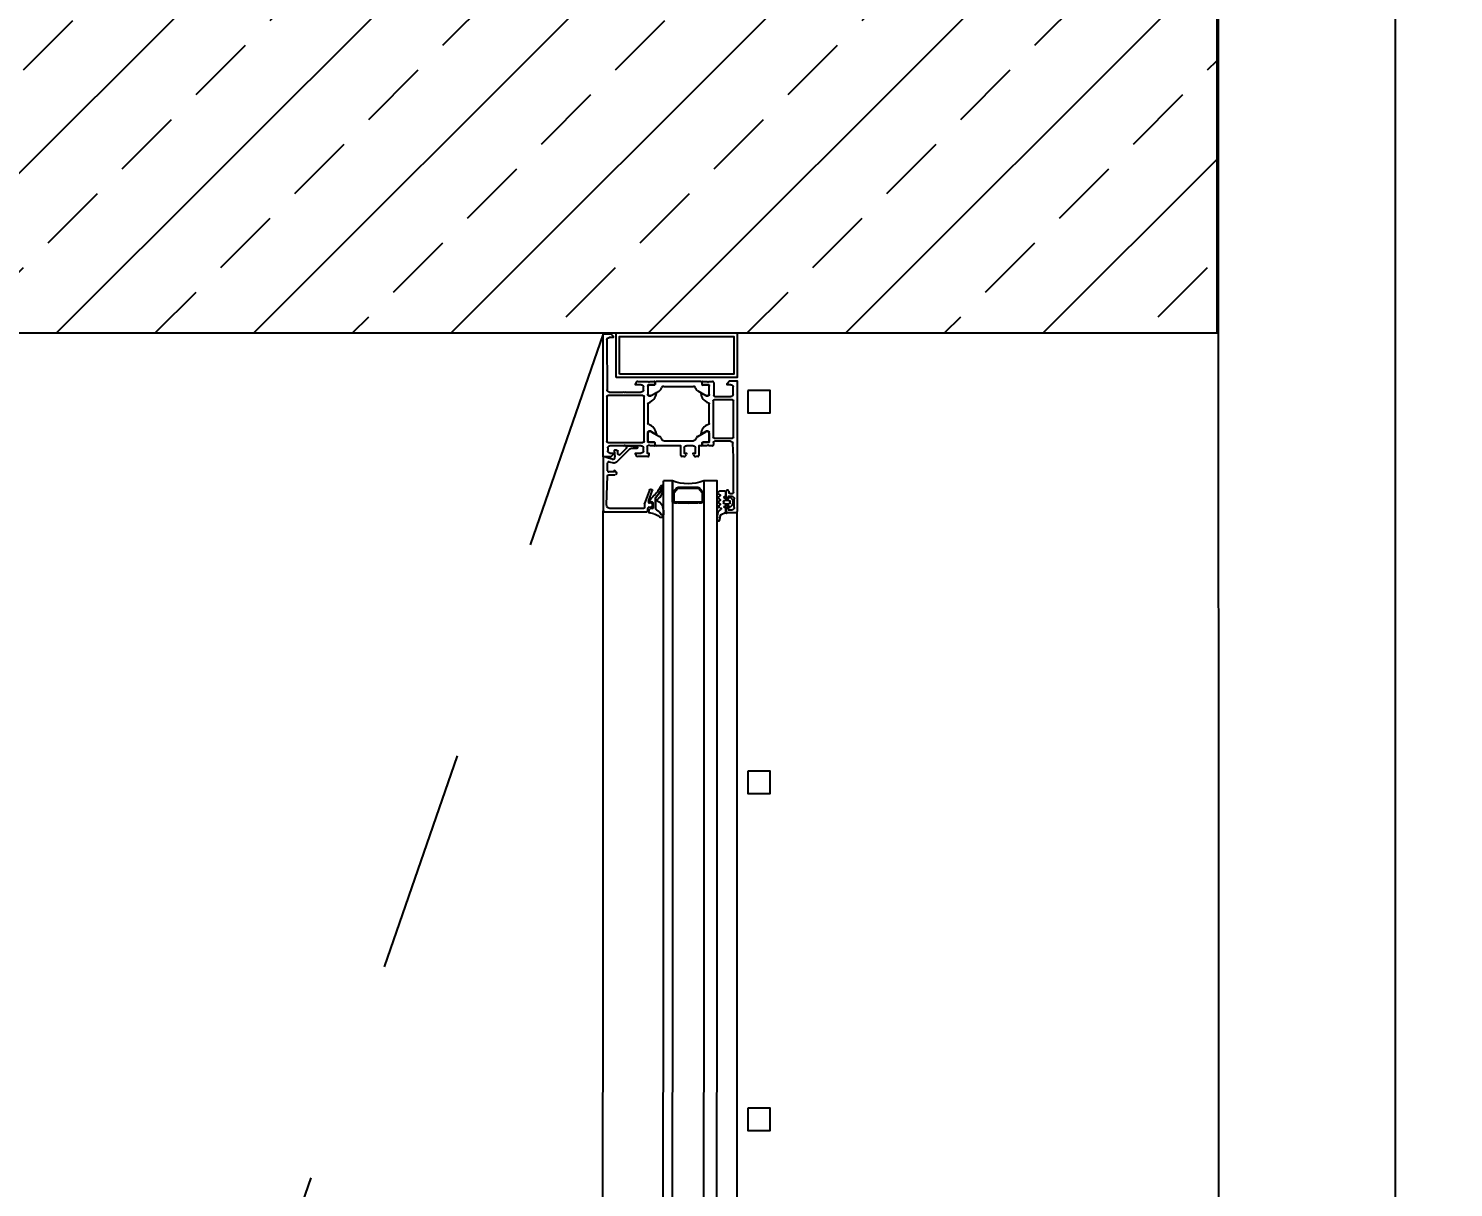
# Model space of a CAD drawing. Header units: metres. Extents: x 493 to 630, y -132 to -15.
# Drawn here: x 570.333 to 570.971, y -79.247 to -78.728 of the extents above; entities that cross this region are included whole.
import ezdxf

# ---------------------------------------------------------------- set-up
doc = ezdxf.new("R2010")
doc.units = ezdxf.units.M
doc.header["$MEASUREMENT"] = 0
doc.header["$PDMODE"] = 3
doc.linetypes.add('HIDDEN2', pattern=[0.1875, 0.125, -0.0625])
for name, color, linetype in [('a_caramida', 2, 'Continuous'), ('a_cote_50', 9, 'Continuous'), ('a_gipscarton', 41, 'Continuous'), ('a_pereti_hasuri', 253, 'Continuous'), ('a_punctat', 40, 'HIDDEN2'), ('a_sticla', 4, 'Continuous'), ('a_tamplarie_ferestre', 6, 'Continuous'), ('a_vederi subtiri', 124, 'Continuous')]:
    doc.layers.add(name, color=color, linetype=linetype)
doc.styles.get("Standard").update_dxf_attribs({"font": 'ARIALN.TTF'})
doc.dimstyles.new('50 cote', dxfattribs={"dimtxt": 0.09, "dimasz": 0.06, "dimexe": 0, "dimexo": 0, "dimgap": 0.018, "dimtad": 1, "dimdec": 1, "dimlfac": 100, "dimrnd": 0.5, "dimdsep": 46, "dimtxsty": 'Standard', "dimblk": 'OBLIQUE', "dimcen": 0.00045, "dimclrd": 256, "dimclrt": 4, "dimadec": 1, "dimazin": 0, "dimtfac": 1, "dimtdec": 1, "dimtix": 1, "dimtofl": 0, "dimtmove": 0, "dimatfit": 3, "dimldrblk": 'OBLIQUE', "dimfxl": 0, "dimtolj": 1, "dimtzin": 0, "dimarcsym": 0})
pattern_1 = [(45, (-4876.954644, 8292.469365), (-0.04419417382, 0.04419417382), []), (45, (-4876.91045, 8292.469365), (-0.04419417382, 0.04419417382), [0.03125, -0.015625])]

# ---------------------------------------------------------------- blocks, each defined once
blk = doc.blocks.new('__4FAFA3F2_FC5C_44BB_A64D_ECB77A95FE74_')
at = {"layer": 'a_vederi subtiri'}
for p, q in [((-125.45, 67), (-125.45, 71)), ((-125.01, 71), (-125.01, 67)), ((-125.01, 66.81), (-125.01, 70.75)), ((-124.7, 66.81), (-124.7, 70.75)), ((-124.36, 71.5), (-123.26, 71.5)), ((-124.36, 71.14), (-119.03, 71.14)), ((-123.26, 71.5), (-123.04, 71.25)), ((-123.04, 71.25), (-122.83, 71.5)), ((-122.83, 71.5), (-118.89, 71.5)), ((-118.01, 71.5), (-114.08, 71.5)), ((-117.87, 71.14), (-112.54, 71.14)), ((-114.08, 71.5), (-113.86, 71.25)), ((-113.86, 71.25), (-113.64, 71.5)), ((-113.64, 71.5), (-112.54, 71.5)), ((-112.2, 70.75), (-112.2, 66.81)), ((-111.89, 67), (-111.89, 71)), ((-111.89, 70.75), (-111.89, 66.81)), ((-111.45, 71), (-111.45, 67)), ((-125.45, 61.5), (-125.45, 67)), ((-125.01, 67), (-125.01, 66.81)), ((-124.82, 66.28), (-123.45, 64.72)), ((-123.45, 64.72), (-124.82, 66.28)), ((-123.23, 64.97), (-124.6, 66.53)), ((-113.91, 64.86), (-122.99, 64.86)), ((-122.99, 64.5), (-113.91, 64.5)), ((-113.91, 64.5), (-122.99, 64.5)), ((-112.3, 66.53), (-113.67, 64.97)), ((-113.45, 64.72), (-112.08, 66.28)), ((-112.08, 66.28), (-113.45, 64.72)), ((-111.89, 66.81), (-111.89, 67)), ((-111.45, 67), (-111.45, 61.5))]:
    blk.add_line(p, q, dxfattribs=at)
at = {"layer": 'a_vederi subtiri', "extrusion": (2e-16, 2e-16, -1)}
for centre, radius, start, end in [((125.23, 71.03), 0.221, 352.37185, 187.62815), ((124.31, 70.79), 0.708, 356.44057, 85.93128), ((124.33, 70.77), 0.368, 356.44057, 85.93128), ((118.45, 71.68), 0.787, 223.03501, 316.96499), ((118.45, 71.76), 0.512, 210.75551, 329.24449), ((112.59, 70.79), 0.708, 94.06872, 183.55943), ((112.57, 70.77), 0.368, 94.06872, 183.55943), ((111.67, 71.03), 0.221, 352.37185, 187.62815), ((125.23, 66.97), 0.221, 172.37185, 7.62815), ((125.23, 66.97), 0.221, 172.37185, 7.62815), ((124.2, 66.8), 0.808, 319.63799, 0.51725), ((124.2, 66.8), 0.808, 319.63799, 0.51725), ((124.28, 66.81), 0.42, 319.63799, 0.51725), ((122.98, 65.12), 0.618, 270.77303, 319.8915), ((122.98, 65.12), 0.618, 270.77303, 319.8915), ((122.99, 65.18), 0.321, 270.77303, 319.8915), ((113.91, 65.18), 0.321, 220.1085, 269.22697), ((113.92, 65.12), 0.618, 220.1085, 269.22697), ((113.92, 65.12), 0.618, 220.1085, 269.22697), ((112.62, 66.81), 0.42, 179.48275, 220.36201), ((112.7, 66.8), 0.808, 179.48275, 220.36201), ((112.7, 66.8), 0.808, 179.48275, 220.36201), ((111.67, 66.97), 0.221, 172.37185, 7.62815), ((111.67, 66.97), 0.221, 172.37185, 7.62815), ((118.45, 44.3), 18.57, 67.85274, 112.14726)]:
    blk.add_arc(centre, radius, start, end, dxfattribs=at)
blk = doc.blocks.new('fvsdv')
at = {"layer": 'a_tamplarie_ferestre', "extrusion": (0, -1.5e-15, -1)}
blk.add_line((616.66148, -334.52871), (616.63741, -334.52871), dxfattribs=at)
at = {"layer": 'a_tamplarie_ferestre', "extrusion": (-2e-16, -2.00063e-16, -1)}
for points in [[(-616.63648, -334.46921), (-616.63648, -334.47321)], [(-616.69378, -334.47151), (-616.69378, -334.47321), (-616.69438, -334.47321), (-616.69548, -334.47211), (-616.69548, -334.46871), (-616.63698, -334.46871)], [(-616.63878, -334.47001), (-616.64278, -334.47001)], [(-616.64558, -334.47031), (-616.66148, -334.47031), (-616.66754, -334.47066)], [(-616.67038, -334.47031), (-616.68658, -334.47031)], [(-616.63698, -334.47371), (-616.63828, -334.47371)], [(-616.63878, -334.47321), (-616.63878, -334.47271), (-616.63778, -334.47271), (-616.63778, -334.47101)], [(-616.64378, -334.47101), (-616.64378, -334.47271), (-616.64278, -334.47271), (-616.64278, -334.47321)], [(-616.64328, -334.47371), (-616.64608, -334.47371)], [(-616.64508, -334.47201), (-616.64508, -334.47081)], [(-616.64608, -334.47251), (-616.64558, -334.47251)], [(-616.64658, -334.47321), (-616.64658, -334.47301)], [(-616.66848, -334.47166), (-616.66848, -334.47881)], [(-616.66988, -334.47901), (-616.66988, -334.47081)], [(-616.68708, -334.47081), (-616.68708, -334.47901)], [(-616.68848, -334.47871), (-616.68848, -334.47151)], [(-616.68948, -334.47051), (-616.69278, -334.47051)], [(-616.66648, -334.47981), (-616.66648, -334.48121)], [(-616.66648, -334.48221), (-616.66648, -334.48409)], [(-616.66668, -334.48149), (-616.66668, -334.48194)], [(-616.66798, -334.47931), (-616.66698, -334.47931)], [(-616.66806, -334.48409), (-616.66806, -334.48133)], [(-616.66809, -334.48172), (-616.66809, -334.48412)], [(-616.66818, -334.48121), (-616.67248, -334.48121)], [(-616.67207, -334.48122), (-616.66859, -334.48122)], [(-616.68658, -334.47951), (-616.67038, -334.47951)], [(-616.67067, -334.48639), (-616.67277, -334.48275)], [(-616.67298, -334.48171), (-616.67298, -334.48241), (-616.6716, -334.48481)], [(-616.67648, -334.48121), (-616.68528, -334.48121)], [(-616.69016, -334.48481), (-616.68878, -334.48241), (-616.68878, -334.48171)], [(-616.69478, -334.47921), (-616.68898, -334.47921)], [(-616.69109, -334.48638), (-616.689, -334.48275)], [(-616.68928, -334.48121), (-616.69358, -334.48121)], [(-616.6897, -334.48122), (-616.69317, -334.48122)], [(-616.69367, -334.48172), (-616.69367, -334.48412)], [(-616.6937, -334.48133), (-616.6937, -334.48409)], [(-616.69508, -334.48194), (-616.69508, -334.48149)], [(-616.69528, -334.48121), (-616.69528, -334.47971)], [(-616.69528, -334.48409), (-616.69528, -334.48221)], [(-616.66168, -334.48641), (-616.66168, -334.48724)], [(-616.66648, -334.48492), (-616.66648, -334.48591), (-616.66218, -334.48591)], [(-616.66242, -334.48821), (-616.66318, -334.48841), (-616.66318, -334.48741), (-616.66548, -334.48741)], [(-616.66648, -334.48841), (-616.66648, -334.49141)], [(-616.66678, -334.48439), (-616.66776, -334.48439)], [(-616.66779, -334.48442), (-616.66698, -334.48442)], [(-616.66868, -334.5016), (-616.66868, -334.48833)], [(-616.66919, -334.48746), (-616.67008, -334.48696)], [(-616.69258, -334.48746), (-616.69169, -334.48696)], [(-616.69308, -334.5016), (-616.69308, -334.48833)], [(-616.69397, -334.48442), (-616.69478, -334.48442)], [(-616.694, -334.48439), (-616.69498, -334.48439)], [(-616.69528, -334.48492), (-616.69528, -334.505)], [(-616.66168, -334.49258), (-616.66168, -334.49341)], [(-616.66218, -334.49391), (-616.66648, -334.49391), (-616.66648, -334.505)], [(-616.66548, -334.49241), (-616.66318, -334.49241), (-616.66318, -334.49141), (-616.66242, -334.49162)], [(-616.66618, -334.50901), (-616.66318, -334.50901), (-616.66318, -334.50821), (-616.66218, -334.50821)], [(-616.66648, -334.50583), (-616.66648, -334.50771)], [(-616.66668, -334.50799), (-616.66668, -334.50844)], [(-616.66776, -334.50553), (-616.66678, -334.50553)], [(-616.66698, -334.5055), (-616.66779, -334.5055)], [(-616.66806, -334.50859), (-616.66806, -334.50583)], [(-616.66809, -334.5058), (-616.66809, -334.5082)], [(-616.67008, -334.50297), (-616.66919, -334.50247)], [(-616.67277, -334.50717), (-616.67067, -334.50354)], [(-616.67159, -334.50511), (-616.67298, -334.50751), (-616.67298, -334.50821)], [(-616.67175, -334.50492), (-616.67171, -334.50491)], [(-616.68878, -334.50821), (-616.68878, -334.50751), (-616.69016, -334.50512)], [(-616.689, -334.50717), (-616.69109, -334.50354)], [(-616.69169, -334.50297), (-616.69258, -334.50246)], [(-616.69367, -334.5058), (-616.69367, -334.5082)], [(-616.6937, -334.50583), (-616.6937, -334.50859)], [(-616.69478, -334.5055), (-616.69397, -334.5055)], [(-616.69498, -334.50553), (-616.694, -334.50553)], [(-616.69508, -334.50844), (-616.69508, -334.50799)], [(-616.69528, -334.50771), (-616.69528, -334.50583)], [(-616.66168, -334.50871), (-616.66168, -334.51321)], [(-616.66268, -334.51421), (-616.66318, -334.51421), (-616.66318, -334.51171)], [(-616.66418, -334.51071), (-616.66548, -334.51071)], [(-616.66648, -334.51171), (-616.66648, -334.51871)], [(-616.66798, -334.52661), (-616.66798, -334.51091)], [(-616.67248, -334.50871), (-616.66818, -334.50871)], [(-616.66848, -334.51041), (-616.68848, -334.51041)], [(-616.66859, -334.5087), (-616.67207, -334.5087)], [(-616.68526, -334.50871), (-616.67652, -334.50871)], [(-616.68898, -334.51091), (-616.68898, -334.52661)], [(-616.69358, -334.50871), (-616.68928, -334.50871)], [(-616.69316, -334.5087), (-616.6897, -334.5087)], [(-616.69048, -334.51871), (-616.69048, -334.51171)], [(-616.69148, -334.51071), (-616.69278, -334.51071)], [(-616.69378, -334.51171), (-616.69378, -334.51421), (-616.69428, -334.51421)], [(-616.69528, -334.51321), (-616.69528, -334.50871)], [(-616.66648, -334.51971), (-616.66648, -334.52571)], [(-616.69048, -334.52601), (-616.69048, -334.51971)], [(-616.66318, -334.52571), (-616.66318, -334.52421), (-616.66258, -334.52421), (-616.66148, -334.52531), (-616.66148, -334.52871), (-616.71664, -334.52872), (-616.71664, -334.52532), (-616.71554, -334.52422), (-616.71494, -334.52422), (-616.71494, -334.52602)], [(-616.66548, -334.52671), (-616.66418, -334.52671)], [(-616.68848, -334.52711), (-616.66848, -334.52711)], [(-616.71394, -334.52702), (-616.69148, -334.52701)]]:
    blk.add_lwpolyline(points, dxfattribs=at)
at = {"layer": 'a_tamplarie_ferestre'}
for points in [[(616.69698, -334.52293), (616.71698, -334.52293), (616.71698, -334.46872), (616.69698, -334.46872)], [(616.69848, -334.52143), (616.71548, -334.52143), (616.71548, -334.47022), (616.69848, -334.47022)]]:
    blk.add_lwpolyline(points, close=True, dxfattribs=at)
at = {"layer": 'a_tamplarie_ferestre', "extrusion": (0, -1.5e-15, -1)}
for points in [[(-616.63891, -334.50821), (-616.63891, -334.50721)], [(-616.63941, -334.50671), (-616.64041, -334.50671)], [(-616.64658, -334.508), (-616.64059, -334.51018)], [(-616.64091, -334.50721), (-616.64091, -334.50797)], [(-616.64158, -334.50844), (-616.64624, -334.50674)], [(-616.64691, -334.50721), (-616.64691, -334.50753)], [(-616.63691, -334.52825), (-616.63691, -334.50921)], [(-616.63741, -334.50871), (-616.63841, -334.50871)], [(-616.6659, -334.51352), (-616.6659, -334.51464)], [(-616.6663, -334.51535), (-616.6663, -334.51864)], [(-616.65503, -334.52322), (-616.6554, -334.52385), (-616.6548, -334.52385), (-616.6548, -334.52625)], [(-616.6553, -334.52675), (-616.65882, -334.52675)], [(-616.65931, -334.52612), (-616.65879, -334.52418)], [(-616.66049, -334.52476), (-616.6612, -334.52738)], [(-616.66439, -334.52376), (-616.66154, -334.52351)], [(-616.6645, -334.52272), (-616.6645, -334.52366)]]:
    blk.add_lwpolyline(points, dxfattribs=at)
for points in [[(-616.64042, -334.51021), (-616.63891, -334.51021, -0.414205), (-616.63841, -334.51071), (-616.63841, -334.52568, -0.426752), (-616.63998, -334.52718), (-616.65302, -334.52677, -0.401735), (-616.6535, -334.52627), (-616.6535, -334.52344)], [(-616.65918, -334.52273), (-616.66481, -334.5171, -0.198912), (-616.6654, -334.51568), (-616.6654, -334.51352)], [(-616.66612, -334.51871), (-616.66578, -334.51832, -0.49304), (-616.66546, -334.51828), (-616.66247, -334.52127, -0.637079), (-616.66278, -334.52212), (-616.66404, -334.52222)]]:
    blk.add_lwpolyline(points, format="xyb", dxfattribs=at)
at = {"layer": 'a_tamplarie_ferestre', "extrusion": (-2e-16, -2.00063e-16, -1)}
for centre, radius, start, end in [((-616.63698, -334.46921), 0.0005, 359.99958, 90.00042), ((-616.63698, -334.47321), 0.0005, 269.99958, 0.00042), ((-616.63828, -334.47321), 0.0005, 179.99418, 270.00232), ((-616.64328, -334.47321), 0.0005, 270.00558, 359.99442), ((-616.64608, -334.47301), 0.0005, 89.99852, 180.00148), ((-616.64608, -334.47321), 0.0005, 179.99842, 270.00158), ((-616.66698, -334.47981), 0.0005, 0, 90), ((-616.66859, -334.48172), 0.0005, 0.00218, 90.00278), ((-616.67124, -334.48004), 0.005, 197.747, 264.37742), ((-616.67193, -334.48221), 0.001, 98.18409, 212.7295), ((-616.69052, -334.48004), 0.005, 275.62258, 342.253), ((-616.69478, -334.47971), 0.0005, 89.99842, 180.00158), ((-616.66218, -334.48641), 0.0005, 0.0034, 89.99747), ((-616.66268, -334.48724), 0.001, 285.0628, 359.95479), ((-616.66678, -334.48409), 0.0003, 270, 0), ((-616.66698, -334.48492), 0.0005, 0.00248, 90.00248), ((-616.66776, -334.48409), 0.0003, 180, 270), ((-616.66937, -334.48564), 0.0015, 210.00248, 242.00823), ((-616.67172, -334.48487), 0.000138, 264.37742, 30), ((-616.69004, -334.48487), 0.000138, 150, 275.62258), ((-616.69208, -334.48833), 0.001, 119.99988, 179.99995), ((-616.69397, -334.48412), 0.0003, 270, 0), ((-616.694, -334.48409), 0.0003, 270, 0), ((-616.69498, -334.48409), 0.0003, 180, 270), ((-616.66268, -334.49258), 0.001, 0.03518, 74.94894), ((-616.66218, -334.49341), 0.0005, 270.00168, 359.99744), ((-616.69208, -334.5016), 0.001, 180.00005, 240.00012), ((-616.66218, -334.50871), 0.0005, 359.99735, 90.00352), ((-616.66698, -334.505), 0.0005, 270.00248, 0.00248), ((-616.66678, -334.50583), 0.0003, 0, 90), ((-616.66776, -334.50583), 0.0003, 90, 180), ((-616.66859, -334.5082), 0.0005, 270.00218, 0.00278), ((-616.66937, -334.50429), 0.0015, 117.99673, 150.00248), ((-616.67172, -334.50505), 0.000139, 335.93973, 86.61317), ((-616.67135, -334.50982), 0.00492, 94.73684, 162.71045), ((-616.67193, -334.50771), 0.001, 147.27546, 261.82087), ((-616.69041, -334.50978), 0.00488, 16.9544, 85.66035), ((-616.69005, -334.50505), 0.000137, 85.66035, 209.99992), ((-616.69397, -334.5058), 0.0003, 0, 90), ((-616.694, -334.50583), 0.0003, 0, 90), ((-616.69498, -334.50583), 0.0003, 90, 180), ((-616.66268, -334.51321), 0.001, 270.00501, 359.99499), ((-616.69428, -334.51321), 0.001, 180.00197, 269.99803)]:
    blk.add_arc(centre, radius, start, end, dxfattribs=at)
at = {"layer": 'a_tamplarie_ferestre'}
for centre, radius, start, end in [((616.63878, -334.47101), 0.001, 90.00248, 179.99753), ((616.64278, -334.47101), 0.001, 359.99729, 90.00096), ((616.64558, -334.47081), 0.0005, 89.99958, 180.00043), ((616.67038, -334.47081), 0.0005, 90, 180), ((616.68658, -334.47081), 0.0005, 0, 90), ((616.64558, -334.47201), 0.0005, 180.00031, 269.99969), ((616.66748, -334.47166), 0.001, 359.99933, 86.73072), ((616.68948, -334.47151), 0.001, 90.00114, 179.99887), ((616.69278, -334.47151), 0.001, 359.99822, 90.00178), ((616.6664, -334.48148), 0.000279, 358.83541, 73.58012), ((616.6664, -334.48195), 0.000279, 286.42459, 1.16287), ((616.66798, -334.47881), 0.0005, 270, 0), ((616.66818, -334.48133), 0.00012, 90, 180), ((616.67038, -334.47901), 0.0005, 180, 270), ((616.67248, -334.48171), 0.0005, 0, 90), ((616.67648, -334.48171), 0.0005, 90, 162.253), ((616.68528, -334.48171), 0.0005, 17.747, 90), ((616.68658, -334.47901), 0.0005, 270, 0), ((616.68898, -334.47871), 0.0005, 179.99958, 270.00042), ((616.68928, -334.48171), 0.0005, 90, 180), ((616.68984, -334.48221), 0.001, 98.18161, 212.72702), ((616.69317, -334.48172), 0.0005, 359.9997, 90.0003), ((616.69358, -334.48133), 0.00012, 0, 90), ((616.69536, -334.48148), 0.000279, 106.41988, 181.16459), ((616.69536, -334.48195), 0.000279, 178.83713, 253.57541), ((616.66548, -334.48841), 0.001, 359.99852, 90.00191), ((616.66779, -334.48412), 0.0003, 269.99752, 359.99752), ((616.66968, -334.48833), 0.001, 119.30387, 179.99752), ((616.69239, -334.48563), 0.0015, 210, 242.00575), ((616.69478, -334.48492), 0.0005, 359.99969, 90.00031), ((616.66548, -334.49141), 0.001, 270.0063, 359.99326), ((616.66968, -334.5016), 0.001, 179.99752, 240.69117), ((616.63941, -334.50721), 0.0005, 90.0007, 179.99952), ((616.64041, -334.50721), 0.0005, 0.00089, 89.99911), ((616.64641, -334.50721), 0.0005, 0, 110.01142), ((616.64641, -334.50753), 0.0005, 290.01025, 0), ((616.6664, -334.50798), 0.000279, 358.83713, 73.57541), ((616.6664, -334.50845), 0.000279, 286.41988, 1.16459), ((616.66779, -334.5058), 0.0003, 359.99752, 89.99752), ((616.66818, -334.50859), 0.00012, 180, 270.0001), ((616.67248, -334.50821), 0.0005, 269.99852, 0.0006), ((616.67652, -334.50821), 0.0005, 197.28955, 270), ((616.68526, -334.50821), 0.0005, 270, 343.0456), ((616.68928, -334.50821), 0.0005, 179.9994, 270.00148), ((616.68984, -334.50771), 0.001, 147.27298, 261.81839), ((616.69239, -334.50429), 0.0015, 117.99425, 150), ((616.69317, -334.5082), 0.000505, 269.43243, 359.43303), ((616.69358, -334.50859), 0.00012, 269.9999, 0), ((616.69478, -334.505), 0.0005, 269.99969, 0.00031), ((616.69536, -334.50798), 0.000279, 106.42459, 181.16287), ((616.69536, -334.50845), 0.000279, 178.83541, 253.58012), ((616.63741, -334.50921), 0.0005, 90.00115, 179.99906), ((616.64042, -334.50971), 0.0005, 270, 290.01025), ((616.66418, -334.51171), 0.001, 90.00501, 179.99499), ((616.66565, -334.5135), 0.00025, 356.4446, 183.5554), ((616.66548, -334.51171), 0.001, 0.00337, 89.99663), ((616.66598, -334.51534), 0.000319, 358.96375, 59.24615), ((616.66618, -334.50871), 0.0003, 270.02914, 359.97436), ((616.66848, -334.51091), 0.0005, 90.00031, 179.99969), ((616.68848, -334.51091), 0.0005, 0.00031, 89.99969), ((616.69148, -334.51171), 0.001, 89.99822, 180.00178), ((616.69278, -334.51171), 0.001, 0.00108, 89.99881), ((616.6662, -334.51864), 0.0001, 222.14405, 0), ((616.66596, -334.51921), 0.000725, 316.38842, 43.61158), ((616.69101, -334.51921), 0.000725, 136.39586, 223.60414), ((616.6543, -334.52356), 0.000809, 25.0969, 171.18062), ((616.66024, -334.52379), 0.0015, 134.99921, 194.9998), ((616.66418, -334.52571), 0.001, 180.00538, 269.99505), ((616.664, -334.52272), 0.0005, 0.00017, 85.00023), ((616.6644, -334.52366), 0.0001, 264.94662, 0), ((616.66548, -334.52571), 0.001, 270.00314, 359.9973), ((616.66848, -334.52661), 0.0005, 180.00031, 269.99969), ((616.68848, -334.52661), 0.0005, 270.00031, 359.99969), ((616.69148, -334.52601), 0.001, 180.00035, 269.99965), ((616.71394, -334.52602), 0.001, 270.00332, 359.99679), ((616.63741, -334.52821), 0.0005, 180.00022, 269.99969)]:
    blk.add_arc(centre, radius, start, end, dxfattribs=at)
at = {"layer": 'a_tamplarie_ferestre', "extrusion": (0, -1.5e-15, -1)}
for centre, radius, start, end in [((-616.63841, -334.50821), 0.0005, 179.99978, 270.00022), ((-616.64141, -334.50797), 0.0005, 250.0616, 359.95715), ((-616.6664, -334.51464), 0.0005, 300.75385, 0.00001), ((-616.6553, -334.52625), 0.0005, 269.99988, 0.00032), ((-616.65882, -334.52625), 0.0005, 165.0007, 269.99714), ((-616.66146, -334.5245), 0.001, 344.99983, 95.00009), ((-616.66168, -334.52725), 0.0005, 293.2396, 344.99551)]:
    blk.add_arc(centre, radius, start, end, dxfattribs=at)
at = {"layer": 'a_vederi subtiri'}
blk.add_line((616.65079, -334.49771), (616.65079, -334.50171), dxfattribs=at)
at = {"layer": 'a_vederi subtiri', "extrusion": (-2e-16, -3.00063e-16, -1)}
for points in [[(-616.63428, -334.47653), (-616.6332, -334.47666)], [(-616.63633, -334.47351), (-616.63626, -334.47448)], [(-616.63863, -334.47401), (-616.63673, -334.47401), (-616.63673, -334.47311)], [(-616.63736, -334.47674), (-616.63796, -334.47608)], [(-616.63883, -334.47641), (-616.63883, -334.4771)], [(-616.64006, -334.47086), (-616.63902, -334.4719)], [(-616.63961, -334.47724), (-616.63986, -334.47658)], [(-616.63963, -334.4727), (-616.63963, -334.47401)], [(-616.64205, -334.47071), (-616.64041, -334.47071)], [(-616.64043, -334.47431), (-616.64043, -334.47241)], [(-616.64061, -334.47658), (-616.64086, -334.47724)], [(-616.64093, -334.47191), (-616.64153, -334.47191)], [(-616.64153, -334.47481), (-616.64093, -334.47481)], [(-616.64161, -334.47724), (-616.64186, -334.47658)], [(-616.64203, -334.47241), (-616.64203, -334.47431)], [(-616.64345, -334.4719), (-616.64241, -334.47086)], [(-616.64261, -334.47658), (-616.64286, -334.47724)], [(-616.64283, -334.47401), (-616.64283, -334.4727)], [(-616.64361, -334.47724), (-616.64386, -334.47658)], [(-616.64593, -334.47401), (-616.64383, -334.47401)], [(-616.64461, -334.47658), (-616.64486, -334.47725)], [(-616.64557, -334.47733), (-616.64623, -334.47631), (-616.64623, -334.47431)], [(-616.63319, -334.47751), (-616.63559, -334.47751)]]:
    blk.add_lwpolyline(points, dxfattribs=at)
at = {"layer": 'a_vederi subtiri'}
for points in [[(616.63553, -334.50176), (616.63555, -334.50225)], [(616.63555, -334.50226), (616.63553, -334.50177)], [(616.63764, -334.50176), (616.63558, -334.50176)], [(616.63606, -334.5061), (616.6365, -334.50803)], [(616.63686, -334.50826), (616.63825, -334.50799)], [(616.63849, -334.50765), (616.63838, -334.50675)], [(616.64267, -334.50531), (616.63864, -334.50531)], [(616.63864, -334.50531), (616.64267, -334.50531)], [(616.63867, -334.50641), (616.64087, -334.50641)], [(616.64115, -334.50661), (616.64152, -334.50762)], [(616.6418, -334.50781), (616.64205, -334.50781)], [(616.64327, -334.50511), (616.64536, -334.50355)], [(616.64536, -334.50356), (616.64327, -334.50511)]]:
    blk.add_lwpolyline(points, dxfattribs=at)
at = {"layer": 'a_vederi subtiri', "extrusion": (-2e-16, -3.00063e-16, -1)}
for centre, radius, start, end in [((-616.6332, -334.47708), 0.000426, 270.20371, 90.87281), ((-616.63559, -334.47511), 0.0024, 222.67354, 270), ((-616.63673, -334.47351), 0.000399, 359.9047, 90.0953), ((-616.63923, -334.47211), 0.0003, 260.26035, 44.8904), ((-616.64041, -334.47121), 0.0005, 45.00011, 90), ((-616.64205, -334.47121), 0.0005, 90, 134.99989), ((-616.64324, -334.47211), 0.0003, 135.11132, 279.73797), ((-616.64594, -334.47431), 0.000299, 89.76963, 180.23037), ((-616.63923, -334.4771), 0.0004, 200.9654, 0), ((-616.64123, -334.4771), 0.0004, 200.9654, 339.0346), ((-616.64323, -334.4771), 0.0004, 200.9654, 339.0346), ((-616.64524, -334.47711), 0.0004, 213.17476, 339.0346)]:
    blk.add_arc(centre, radius, start, end, dxfattribs=at)
at = {"layer": 'a_vederi subtiri'}
for centre, radius, start, end in [((616.63401, -334.4743), 0.00225, 276.72175, 355.40115), ((616.63833, -334.47641), 0.0005, 0.05782, 137.96206), ((616.63913, -334.47401), 0.0005, 180.05663, 359.94337), ((616.63933, -334.4727), 0.0003, 0, 99.73965), ((616.64023, -334.47673), 0.0004, 20.9654, 159.0346), ((616.64093, -334.47241), 0.0005, 90.02048, 179.97952), ((616.64093, -334.47431), 0.0005, 180.01634, 269.98366), ((616.64153, -334.47241), 0.0005, 0.01964, 89.98036), ((616.64153, -334.47431), 0.0005, 269.99969, 0.00031), ((616.64223, -334.47673), 0.0004, 20.9654, 159.0346), ((616.64313, -334.4727), 0.0003, 80.26203, 180), ((616.64333, -334.47401), 0.0005, 180.05659, 359.94341), ((616.64423, -334.47673), 0.0004, 20.9654, 159.0346), ((616.63655, -334.50221), 0.001, 182.725, 242.2797), ((616.63111, -334.50723), 0.00508, 12.85188, 43.55871), ((616.63422, -334.50663), 0.004, 29.32869, 62.2797), ((616.63864, -334.50431), 0.001, 201.39645, 270), ((616.63867, -334.50671), 0.0003, 90, 187.20768), ((616.64087, -334.50671), 0.0003, 19.99984, 90), ((616.64204, -334.5041), 0.000476, 197.91606, 321.43148), ((616.64267, -334.50431), 0.001, 270, 307.01547), ((616.65548, -334.51773), 0.01634, 116.73936, 136.44887), ((616.64897, -334.50847), 0.0061, 93.39751, 126.30317)]:
    blk.add_arc(centre, radius, start, end, dxfattribs=at)
at = {"layer": 'a_vederi subtiri', "extrusion": (3.62955e-27, -6.27398e-20, -1)}
for centre, radius, start, end in [((-616.63562, -334.50292), 0.00116, 315.56928, 85.46842), ((-616.63562, -334.50291), 0.00116, 85.46842, 88.24774), ((-616.63655, -334.50221), 0.001, 297.7203, 357.275), ((-616.63764, -334.50476), 0.003, 89.98311, 102.01382), ((-616.63781, -334.50593), 0.00413, 96.35686, 155.88354), ((-616.64787, -334.50875), 0.00699, 38.56852, 90.33264), ((-616.64792, -334.50246), 0.000698, 89.60247, 173.54748), ((-616.63422, -334.50664), 0.004, 117.7203, 150.67131), ((-616.63679, -334.50796), 0.0003, 257.64351, 347.23477), ((-616.63864, -334.50431), 0.001, 270, 338.60355), ((-616.63819, -334.50769), 0.0003, 171.88201, 259.00591), ((-616.6418, -334.50751), 0.0003, 270, 340.01256), ((-616.64205, -334.50751), 0.0003, 230.99177, 270), ((-616.6328, -334.49609), 0.015, 223.77188, 230.99177), ((-616.64267, -334.50431), 0.001, 232.98453, 270), ((-616.64897, -334.50848), 0.0061, 53.69683, 86.60249), ((-616.64792, -334.50246), 0.000698, 173.54748, 253.05884)]:
    blk.add_arc(centre, radius, start, end, dxfattribs=at)
at = {"xscale": -0.001000000000008328, "yscale": 0.001000000000008328, "zscale": 0.001000000000008328, "rotation": 90}
blk.add_blockref('__4FAFA3F2_FC5C_44BB_A64D_ECB77A95FE74_', (616.71229, -334.60916), dxfattribs=at)
blk = doc.blocks.new('tampalrie subsol')
at = {"layer": 'a_punctat', "ltscale": 0.5}
blk.add_line((570.59052, -78.86493), (570.37975, -79.47349), dxfattribs=at)
at = {"layer": 'a_sticla'}
blk.add_lwpolyline([(570.62154, -78.93077), (570.62143, -79.47847), (570.61743, -79.47847), (570.61754, -78.93077)], dxfattribs=at)
blk.add_lwpolyline([(570.63554, -78.93077), (570.63543, -79.47847), (570.64143, -79.47847), (570.64154, -78.93077)], close=True, dxfattribs=at)
at = {"layer": 'a_vederi subtiri'}
blk.add_line((570.65043, -79.46459), (570.65054, -78.94458), dxfattribs=at)
blk.add_lwpolyline([(570.59039, -79.4651), (570.59054, -78.94418)], dxfattribs=at)
at = {"layer": 'a_gipscarton', "xscale": -1, "rotation": 270.0033459392063}
blk.add_blockref('fvsdv', (905.15525, -695.56203), dxfattribs=at)
blk = doc.blocks.new('_Oblique')
at = {"color": 0, "linetype": 'ByBlock', "lineweight": -2}
blk.add_line((-0.5, -0.5), (0.5, 0.5), dxfattribs=at)
blk = doc.blocks.new('*D1054')
at = {"layer": 'a_cote_50', "lineweight": -2, "ltscale": 0.3}
blk.add_line((14.38856, -52.60936), (14.38856, -53.14436), dxfattribs=at)
at = {"layer": 'Defpoints', "color": 0, "ltscale": 0.3}
for p in [(13.79842, -52.60936), (13.79842, -53.14436), (14.38856, -53.14436)]:
    blk.add_point(p, dxfattribs=at)
at = {"layer": 'a_cote_50', "lineweight": -2, "ltscale": 0.3, "xscale": 0.06, "yscale": 0.06, "zscale": 0.06}
for p, rotation in [((14.38856, -52.60936), 90), ((14.38856, -53.14436), 270)]:
    blk.add_blockref('_Oblique', p, dxfattribs=dict(at, rotation=rotation))
at = {"layer": 'a_cote_50', "color": 4, "ltscale": 0.3, "insert": (14.3246, -52.87686), "char_height": 0.09, "attachment_point": 5, "rotation": 90}
blk.add_mtext('\\A1;53.5', dxfattribs=at)
blk = doc.blocks.new('*D1055')
at = {"layer": 'a_cote_50', "lineweight": -2, "ltscale": 0.3}
blk.add_line((14.38856, -53.14436), (14.38856, -54.43436), dxfattribs=at)
at = {"layer": 'Defpoints', "color": 0, "ltscale": 0.3}
for p in [(13.79842, -53.14436), (13.79842, -54.43436), (14.38856, -54.43436)]:
    blk.add_point(p, dxfattribs=at)
at = {"layer": 'a_cote_50', "lineweight": -2, "ltscale": 0.3, "xscale": 0.06, "yscale": 0.06, "zscale": 0.06}
for p, rotation in [((14.38856, -53.14436), 90), ((14.38856, -54.43436), 270)]:
    blk.add_blockref('_Oblique', p, dxfattribs=dict(at, rotation=rotation))
at = {"layer": 'a_cote_50', "color": 4, "ltscale": 0.3, "insert": (14.3246, -53.78936), "char_height": 0.09, "attachment_point": 5, "rotation": 90}
blk.add_mtext('\\A1;129', dxfattribs=at)
blk = doc.blocks.new('COTE EXY')
at = {"layer": 'a_cote_50', "ltscale": 0.3}
for base, p1, p2, picture, middle in [((14.38856, -53.14436), (13.79842, -52.60936), (13.79842, -53.14436), '*D1054', (14.3246, -52.87686)), ((14.38856, -54.43436), (13.79842, -53.14436), (13.79842, -54.43436), '*D1055', (14.3246, -53.78936))]:
    dim = blk.add_linear_dim(base=base, p1=p1, p2=p2, angle=90, dimstyle='50 cote', override={"dimtmove": 1}, dxfattribs=at)
    dim.commit()
    dim.dimension.update_dxf_attribs({"geometry": picture, "text_midpoint": middle})

msp = doc.modelspace()

# ---------------------------------------------------------------- hatches: boundary and pattern name
at = {"layer": 'a_pereti_hasuri', "ltscale": 0.3}
h = msp.add_hatch(dxfattribs=at)
h.set_pattern_fill('ANSI33', color=256, scale=0.25, style=0)
h.set_pattern_definition(pattern_1)
edge = h.paths.add_edge_path()
edge.add_line((553.58512, -64.03093), (553.58512, -64.85958))
edge.add_line((553.58512, -64.85958), (554.08512, -64.85958))
edge.add_line((554.08512, -64.85958), (554.08512, -64.43958))
edge.add_line((554.08512, -64.43958), (558.41512, -64.43958))
edge.add_line((558.41512, -64.43958), (558.41512, -65.88958))
edge.add_line((558.41512, -65.88958), (560.15512, -65.88958))
edge.add_line((560.15512, -65.88958), (560.15512, -71.79958))
edge.add_line((560.15512, -71.79958), (557.25512, -71.79958))
edge.add_line((557.25512, -71.79958), (557.25512, -72.57958))
edge.add_line((557.25512, -72.57958), (556.75512, -72.57958))
edge.add_line((556.75512, -72.57958), (556.75512, -73.04958))
edge.add_line((556.75512, -73.04958), (557.32512, -73.04958))
edge.add_line((557.32512, -73.04958), (557.32512, -73.24958))
edge.add_line((557.32512, -73.24958), (557.82512, -73.24958))
edge.add_line((557.82512, -73.24958), (557.82512, -74.39958))
edge.add_line((557.82512, -74.39958), (557.32512, -74.39958))
edge.add_line((557.32512, -74.39958), (557.32512, -78.56958))
edge.add_line((557.32512, -78.56958), (556.53512, -78.56958))
edge.add_line((556.53512, -78.56958), (556.53512, -79.53958))
edge.add_line((556.53512, -79.53958), (556.36512, -79.53958))
edge.add_line((556.36512, -79.53958), (556.36512, -79.98958))
edge.add_line((556.36512, -79.98958), (554.83512, -79.98958))
edge.add_line((554.83512, -79.98958), (554.83512, -79.53958))
edge.add_line((554.83512, -79.53958), (554.18512, -79.53958))
edge.add_line((554.18512, -79.53958), (554.18512, -78.89958))
edge.add_line((554.18512, -78.89958), (553.78512, -78.89958))
edge.add_line((553.78512, -78.89958), (553.78512, -79.38958))
edge.add_line((553.78512, -79.38958), (553.78532, -80.48458))
edge.add_line((553.78532, -80.48458), (554.26051, -80.48458))
edge.add_line((554.26051, -80.48458), (554.26051, -80.10458))
edge.add_line((554.26051, -80.10458), (560.57051, -80.10458))
edge.add_line((560.57051, -80.10458), (560.57051, -80.09458))
edge.add_line((560.57051, -80.09458), (560.66051, -80.09458))
edge.add_line((560.66051, -80.09458), (560.93051, -79.85458))
edge.add_line((560.93051, -79.85458), (560.93051, -75.40458))
edge.add_line((560.93051, -75.40458), (561.31886, -75.40458))
edge.add_line((561.31886, -75.40458), (561.32051, -74.58458))
edge.add_line((561.32051, -74.58458), (560.83551, -74.58458))
edge.add_line((560.83551, -74.58458), (560.83551, -73.98427))
edge.add_line((560.83551, -73.98427), (560.59222, -73.98427))
edge.add_line((560.59222, -73.98427), (560.59222, -74.06427))
edge.add_line((560.59222, -74.06427), (560.10222, -74.06427))
edge.add_line((560.10222, -74.06427), (560.10222, -74.59427))
edge.add_line((560.10222, -74.59427), (559.71722, -74.59427))
edge.add_line((559.71722, -74.59427), (559.71722, -74.73427))
edge.add_line((559.71722, -74.73427), (559.90222, -74.73427))
edge.add_line((559.90222, -74.73427), (559.90222, -75.38427))
edge.add_line((559.90222, -75.38427), (560.38222, -75.38427))
edge.add_line((560.38222, -75.38427), (560.38222, -79.85427))
edge.add_line((560.38222, -79.85427), (557.93222, -79.85427))
edge.add_line((557.93222, -79.85427), (557.93222, -75.38427))
edge.add_line((557.93222, -75.38427), (558.68222, -75.38427))
edge.add_line((558.68222, -75.38427), (558.68222, -74.73427))
edge.add_line((558.68222, -74.73427), (558.87722, -74.73427))
edge.add_line((558.87722, -74.73427), (558.87722, -74.59427))
edge.add_line((558.87722, -74.59427), (557.89722, -74.59427))
edge.add_line((557.89722, -74.59427), (557.89722, -72.41427))
edge.add_line((557.89722, -72.41427), (558.42634, -72.41427))
edge.add_line((558.42634, -72.41427), (558.42634, -72.21427))
edge.add_line((558.42634, -72.21427), (559.62634, -72.21427))
edge.add_line((559.62634, -72.21427), (559.6262, -72.4157))
edge.add_line((559.6262, -72.4157), (559.98858, -72.41427))
edge.add_line((559.98858, -72.41427), (560.10722, -72.76427))
edge.add_line((560.10722, -72.76427), (560.10722, -72.95427))
edge.add_line((560.10722, -72.95427), (560.59222, -72.95427))
edge.add_line((560.59222, -72.95427), (560.59222, -73.03427))
edge.add_line((560.59222, -73.03427), (560.83551, -73.03427))
edge.add_line((560.83551, -73.03427), (560.83551, -72.72427))
edge.add_line((560.83551, -72.72427), (562.87551, -72.72427))
edge.add_line((562.87551, -72.72427), (562.87551, -74.61427))
edge.add_line((562.87551, -74.61427), (562.42051, -74.61427))
edge.add_line((562.42051, -74.61427), (562.42051, -75.43427))
edge.add_line((562.42051, -75.43427), (562.99051, -75.43427))
edge.add_line((562.99051, -75.43427), (562.99051, -77.93458))
edge.add_line((562.99051, -77.93458), (563.32051, -77.93458))
edge.add_line((563.32051, -77.93458), (563.32051, -75.45427))
edge.add_line((563.32051, -75.45427), (564.35069, -75.45427))
edge.add_line((564.35069, -75.45427), (564.35069, -74.95427))
edge.add_arc((564.86113, -76.04939), 1.20823, 63.48577, 114.99018, ccw=False)
edge.add_line((565.40051, -74.96823), (565.40051, -75.45427))
edge.add_line((565.40051, -75.45427), (570.14051, -75.45427))
edge.add_line((570.14051, -75.45427), (570.14051, -77.03958))
edge.add_line((570.14051, -77.03958), (570.86551, -77.03958))
edge.add_line((570.86551, -77.03958), (570.86551, -74.74113))
edge.add_line((570.86551, -74.74113), (570.62532, -74.74113))
edge.add_line((570.62532, -74.74113), (570.62532, -73.83329))
edge.add_line((570.62532, -73.83329), (569.74512, -73.83329))
edge.add_line((569.74512, -73.83329), (569.74512, -74.50329))
edge.add_line((569.74512, -74.50329), (563.80512, -74.50329))
edge.add_line((563.80512, -74.50329), (563.80512, -70.16329))
edge.add_line((563.80512, -70.16329), (562.91512, -70.16329))
edge.add_line((562.91512, -70.16329), (562.91512, -70.19329))
edge.add_line((562.91512, -70.19329), (562.91512, -72.37329))
edge.add_line((562.91512, -72.37329), (560.81512, -72.37329))
edge.add_line((560.81512, -72.37329), (560.81512, -70.25329))
edge.add_line((560.81512, -70.25329), (560.81512, -63.70329))
edge.add_line((560.81512, -63.70329), (561.17512, -63.70329))
edge.add_line((561.17512, -63.70329), (561.17512, -63.34613))
edge.add_line((561.17512, -63.34613), (560.77512, -63.34613))
edge.add_line((560.77512, -63.34613), (560.77512, -63.07613))
edge.add_line((560.77512, -63.07613), (560.10512, -63.07613))
edge.add_line((560.10512, -63.07613), (560.10512, -63.51613))
edge.add_line((560.10512, -63.51613), (552.92509, -63.51613))
edge.add_line((552.92509, -63.51613), (552.92509, -62.97613))
edge.add_line((552.92509, -62.97613), (552.42009, -62.97613))
edge.add_line((552.42009, -62.97613), (552.42761, -64.02958))
edge.add_line((552.42761, -64.02958), (553.58512, -64.02958))
h = msp.add_hatch(dxfattribs=at)
h.set_pattern_fill('ANSI33', color=256, scale=0.25, style=0)
h.set_pattern_definition(pattern_1)
edge = h.paths.add_edge_path()
edge.add_line((570.86551, -78.32958), (570.14051, -78.32958))
edge.add_line((570.14051, -78.32958), (570.14051, -78.86458))
edge.add_line((570.14051, -78.86458), (570.86551, -78.86458))
edge.add_line((570.86551, -78.86458), (570.86532, -78.32958))

# ---------------------------------------------------------------- linework, layer by layer
at = {"layer": 'a_caramida', "ltscale": 0.3}
msp.add_lwpolyline([(570.86551, -78.32958), (570.14051, -78.32958), (570.14051, -78.86458), (570.86551, -78.86458), (570.86532, -78.32958)], dxfattribs=at)
at = {"layer": 'a_cote_50', "ltscale": 0.3}
for points in [[(568.74532, -89.12113), (570.94532, -89.12113), (570.94532, -40.27448), (567.48182, -40.56308), (568.5645, -28.80283), (539.95274, -21.8688), (539.83497, -22.35473), (536.15141, -21.46202), (536.24695, -30.29151), (538.18114, -30.76026), (536.88101, -36.12496), (548.63671, -38.97395), (557.26248, -41.09139), (557.26182, -51.3164), (560.13558, -51.31658), (560.13558, -58.22198), (560.13558, -71.79958), (557.25512, -71.79958), (557.32512, -78.56958), (553.78512, -78.56958), (553.78512, -89.12113), (570.94532, -89.12113)], [(570.62532, -47.63113), (570.62532, -59.25113), (570.79532, -59.25113), (570.79532, -59.88113), (570.62532, -59.88113), (570.62532, -60.07113), (570.29532, -60.07113), (570.29532, -62.28113), (570.62532, -62.28113), (570.62532, -62.47113), (570.79532, -62.47113), (570.79532, -63.11113), (570.62532, -63.11113), (570.62532, -74.74113), (570.86551, -74.74113), (570.86638, -81.69114), (570.94532, -81.69113), (570.94532, -89.12113), (568.74532, -89.12113), (568.74532, -92.79458), (506.12025, -92.79458)]]:
    msp.add_lwpolyline(points, dxfattribs=at)
for points in [[(570.65525, -78.89032), (570.65525, -78.90032), (570.66525, -78.90032), (570.66525, -78.89032)], [(570.65525, -79.06087), (570.65525, -79.07087), (570.66525, -79.07087), (570.66525, -79.06087)], [(570.65525, -79.21171), (570.65525, -79.22171), (570.66525, -79.22171), (570.66525, -79.21171)]]:
    msp.add_lwpolyline(points, close=True, dxfattribs=at)

# ---------------------------------------------------------------- block references
at = {"layer": 'a_cote_50'}
msp.add_blockref('COTE EXY', (557.06709, -25.72022), dxfattribs=at)
at = {"layer": 'a_tamplarie_ferestre'}
msp.add_blockref('tampalrie subsol', (0, 0), dxfattribs=at)

doc.saveas('drawing.dxf')
